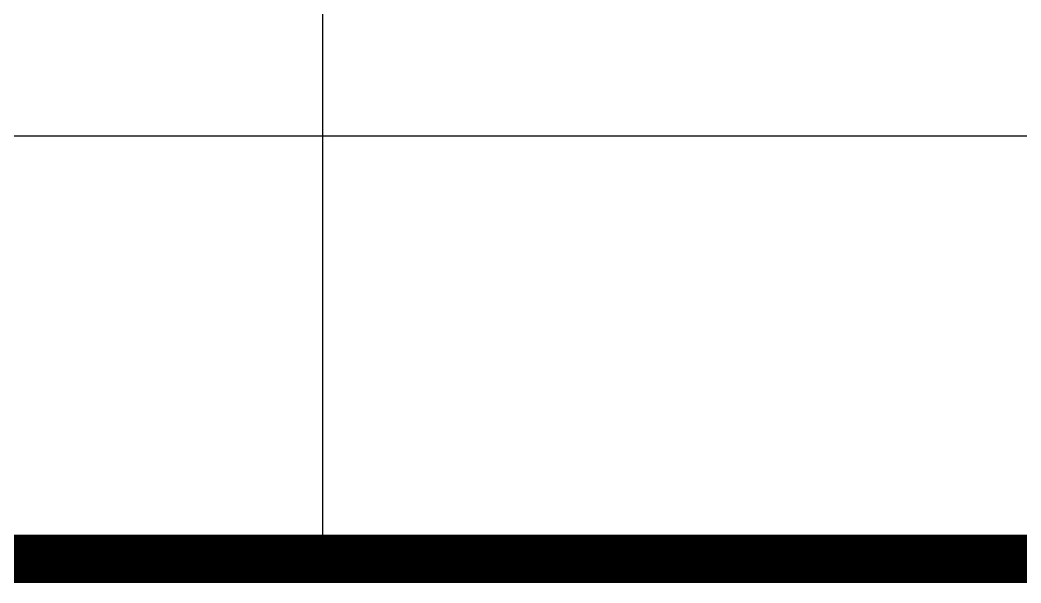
# Model space of a CAD drawing. Extents: x -93062 to 326984, y -142534 to 91021.
# Drawn here: x -15719 to -14061, y 11856 to 12788 of the extents above; entities that cross this region are included whole.
import ezdxf
from ezdxf.enums import TextEntityAlignment as Align

# ---------------------------------------------------------------- set-up
doc = ezdxf.new("R2010")
doc.units = 0
doc.header["$LTSCALE"] = 1000
doc.header["$MEASUREMENT"] = 0
doc.layers.get('0').update_dxf_attribs({"color": 8})
doc.layers.add('Version', color=8, linetype='Continuous')
doc.styles.add('TK', font='GEDITXT.SHX', dxfattribs={"width": 0.85, "height": 3.5, "bigfont": 'DXT.SHX'})

# ---------------------------------------------------------------- blocks, each defined once
blk = doc.blocks.new('GEDI_TQ_2012')
at = {"color": 2, "const_width": 0.8}
blk.add_lwpolyline([(-180, 40), (0, 40)], dxfattribs=at)
blk = doc.blocks.new('GEDI_Version_2012')
at = {"layer": 'Version', "color": 2}
for p, q in [((-145, 0), (-145, 28)), ((0, 7), (-180, 7)), ((0, 0), (-180, 0))]:
    blk.add_line(p, q, dxfattribs=at)
blk = doc.blocks.new('A$C711966D6')
for name, p in [('GEDI_Version_2012', (584, 50)), ('GEDI_TQ_2012', (584, 10))]:
    blk.add_blockref(name, p)
at = {"style": 'TK', "width": 0.85}
for tag, height, p in [('PROJECTNAME', 4.75, (529, 44)), ('PHASE', 4, (571, 44)), ('DRAWINGNAME', 4.75, (539, 31))]:
    blk.add_attdef(tag, text='', height=height, dxfattribs=at).set_placement(p, align=Align.MIDDLE_CENTER)
for tag, p, height in [('APPROVE', (416, 32.75), 3.5), ('DESIGN', (461, 32.75), 3.5), ('REVIEW1', (416, 25.75), 3.5), ('DRAW', (461, 25.75), 3.5), ('DRAWINGNUMBER', (511, 18.5), 4), ('REVIEW2', (416, 18.75), 3.5), ('PROPORTION', (461, 18.75), 3.5), ('CHECK', (416, 11.75), 3.5), ('DATE', (461, 11.75), 3.5), ('VERSION', (577, 11.75), 3.5)]:
    blk.add_attdef(tag, p, '', height=height, dxfattribs=at)
blk = doc.blocks.new('是飞洒发时')
at = {"xscale": 100, "yscale": 100, "zscale": 100}
blk.add_blockref('A$C711966D6', (0, 0), dxfattribs=at)

msp = doc.modelspace()

# ---------------------------------------------------------------- block references
msp.add_blockref('是飞洒发时', (-59117.5, 6896))

doc.saveas('drawing.dxf')
